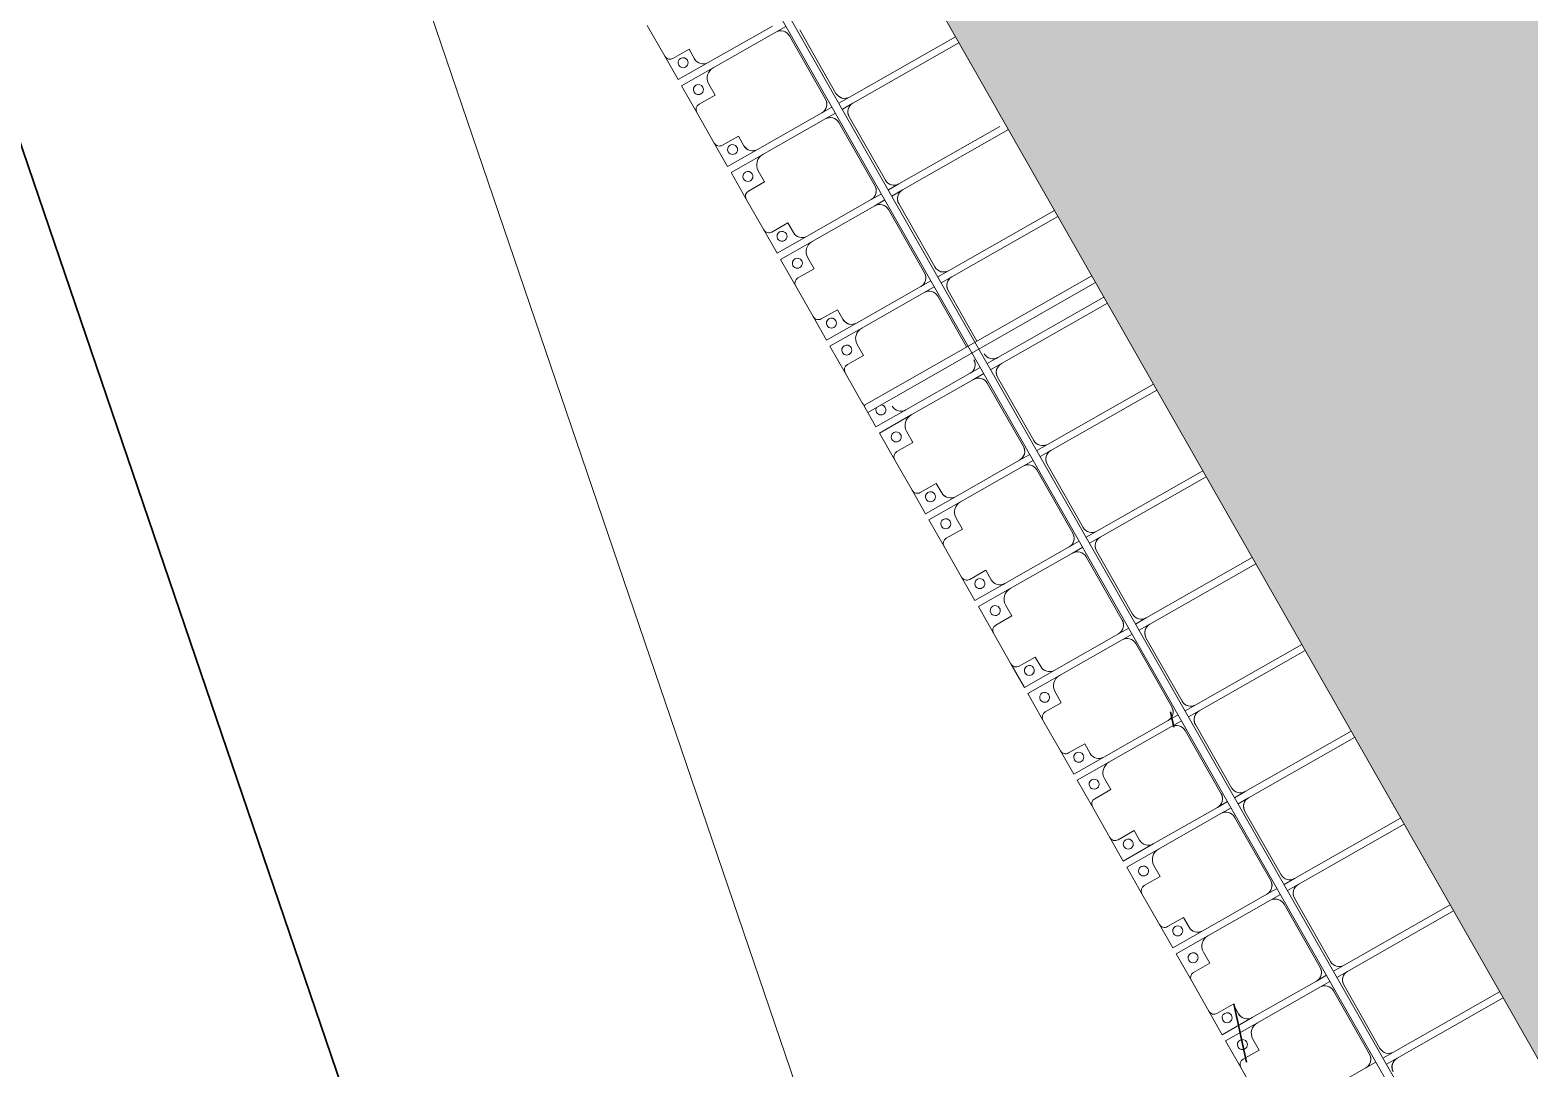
# Model space of a CAD drawing. Header units: millimetres. Extents: x -861324 to 439029, y -308065 to 694685.
# Drawn here: x -204825 to -197325, y 9579 to 14774 of the extents above; entities that cross this region are included whole.
import ezdxf

# ---------------------------------------------------------------- set-up
doc = ezdxf.new("R2010")
doc.units = ezdxf.units.MM
for name, color, linetype, lineweight in [('A-DETL-GENF', 92, 'Continuous', 9), ('A-DETL-THIN', 151, 'Continuous', 9), ('A-GENM', 13, 'Continuous', 9), ('C-TOPO-MAJR', 7, 'Continuous', 35), ('C-TOPO-MINR', 7, 'Continuous', 9), ('S-BEAM', 12, 'Continuous', 9)]:
    doc.layers.add(name, color=color, linetype=linetype, lineweight=lineweight)

# ---------------------------------------------------------------- blocks, each defined once
blk = doc.blocks.new('Dải phao đi lại kèm đỡ invester - DẢI PHAO ĐI LẠI-14853-BỐ TRÍ BÈ PIN HỒ BẢN MÒNG')
at = {"layer": 'A-GENM', "color": 7}
for p, q in [((28223.4, -610.3), (28223.4, 0)), ((28258.4, 0), (28258.4, -610.3)), ((28723.4, -610.3), (28723.4, -30)), ((28758.4, 0), (28758.4, -610.3)), ((29223.4, -610.3), (29223.4, 0)), ((29258.4, 0), (29258.4, -610.3)), ((29723.4, -610.3), (29723.4, 0)), ((29758.4, 0), (29758.4, -610.3)), ((30223.4, -610.3), (30223.4, 0)), ((30258.4, 0), (30258.4, -610.3)), ((30723.4, -610.3), (30723.4, 0)), ((30758.4, 0), (30758.4, -610.3)), ((31223.4, -610.3), (31223.4, 0)), ((31258.4, 0), (31258.4, -610.3)), ((31723.4, -610.3), (31723.4, 0)), ((31758.4, 0), (31758.4, -610.3)), ((32223.4, -610.3), (32223.4, 0)), ((32258.4, 0), (32258.4, -610.3)), ((32723.4, -610.3), (32723.4, 0)), ((32758.4, 0), (32758.4, -610.3)), ((33223.4, -610.3), (33223.4, 0)), ((33258.4, 0), (33258.4, -610.3)), ((33723.4, -610.3), (33723.4, 0)), ((33758.4, 0), (33758.4, -610.3)), ((27808.4, -660.3), (28173.4, -660.3)), ((28223.4, -610.3), (28223.4, -671.5)), ((28258.4, -671.5), (28258.4, -610.3)), ((28308.4, -660.3), (28673.4, -660.3)), ((28723.4, -610.3), (28723.4, -671.5)), ((28758.4, -671.5), (28758.4, -610.3)), ((28808.4, -660.3), (29173.4, -660.3)), ((29223.4, -610.3), (29223.4, -671.5)), ((29258.4, -671.5), (29258.4, -610.3)), ((29308.4, -660.3), (29599.8, -660.3)), ((29723.4, -610.3), (29723.4, -671.5)), ((29758.4, -671.5), (29758.4, -619.4)), ((29808.4, -660.3), (30173.4, -660.3)), ((30223.4, -610.3), (30223.4, -671.5)), ((30258.4, -671.5), (30258.4, -610.3)), ((30308.4, -660.3), (30673.4, -660.3)), ((30723.4, -610.3), (30723.4, -671.5)), ((30758.4, -671.5), (30758.4, -610.3)), ((30808.4, -660.3), (31173.4, -660.3)), ((31223.4, -610.3), (31223.4, -671.5)), ((31258.4, -671.5), (31258.4, -610.3)), ((31308.4, -660.3), (31673.4, -660.3)), ((31723.4, -610.3), (31723.4, -671.5)), ((31758.4, -671.5), (31758.4, -610.3)), ((31808.4, -660.3), (32173.4, -660.3)), ((32223.4, -610.3), (32223.4, -671.5)), ((32258.4, -671.5), (32258.4, -610.3)), ((32308.4, -660.3), (32673.4, -660.3)), ((32723.4, -610.3), (32723.4, -671.5)), ((32758.4, -671.5), (32758.4, -610.3)), ((32808.4, -660.3), (33173.4, -660.3)), ((33223.4, -610.3), (33223.4, -671.5)), ((33258.4, -671.5), (33258.4, -610.3)), ((33308.4, -660.3), (33673.4, -660.3)), ((33723.4, -610.3), (33723.4, -671.5)), ((33758.4, -671.5), (33758.4, -610.3)), ((27758.4, -769.7), (27758.4, -711.5)), ((28173.4, -719.7), (27808.4, -719.7)), ((28223.4, -711.5), (28223.4, -769.7)), ((28258.4, -769.7), (28258.4, -711.5)), ((28673.4, -719.7), (28308.4, -719.7)), ((28723.4, -711.5), (28723.4, -769.7)), ((28758.4, -769.7), (28758.4, -711.5)), ((29173.4, -719.7), (28808.4, -719.7)), ((29223.4, -711.5), (29223.4, -769.7)), ((29258.4, -769.7), (29258.4, -711.5)), ((29599.8, -719.7), (29308.4, -719.7)), ((29723.4, -711.5), (29723.4, -769.7)), ((29758.4, -769.7), (29758.4, -711.5)), ((30173.4, -719.7), (29808.4, -719.7)), ((30223.4, -711.5), (30223.4, -769.7)), ((30258.4, -769.7), (30258.4, -711.5)), ((30673.4, -719.7), (30308.4, -719.7)), ((30723.4, -711.5), (30723.4, -769.7)), ((30758.4, -769.7), (30758.4, -711.5)), ((31173.4, -719.7), (30808.4, -719.7)), ((31223.4, -711.5), (31223.4, -769.7)), ((31258.4, -769.7), (31258.4, -711.5)), ((31673.4, -719.7), (31308.4, -719.7)), ((31723.4, -711.5), (31723.4, -769.7)), ((31758.4, -769.7), (31758.4, -711.5)), ((32173.4, -719.7), (31808.4, -719.7)), ((32223.4, -711.5), (32223.4, -769.7)), ((32258.4, -769.7), (32258.4, -711.5)), ((32673.4, -719.7), (32308.4, -719.7)), ((32723.4, -711.5), (32723.4, -769.7)), ((32758.4, -769.7), (32758.4, -711.5)), ((33173.4, -719.7), (32808.4, -719.7)), ((33223.4, -711.5), (33223.4, -769.7)), ((33258.4, -769.7), (33258.4, -711.5)), ((33673.4, -719.7), (33308.4, -719.7)), ((33723.4, -711.5), (33723.4, -769.7)), ((27723.4, -1139.7), (27723.4, -769.7)), ((27758.4, -769.7), (27758.4, -1129.7)), ((28223.4, -1139.7), (28223.4, -769.7)), ((28258.4, -769.7), (28258.4, -1129.7)), ((28723.4, -1139.7), (28723.4, -769.7)), ((28758.4, -769.7), (28758.4, -1129.7)), ((29223.4, -1139.7), (29223.4, -769.7)), ((29258.4, -769.7), (29258.4, -1129.7)), ((29723.4, -1139.7), (29723.4, -769.7)), ((29758.4, -769.7), (29758.4, -1129.7)), ((30223.4, -1139.7), (30223.4, -769.7)), ((30258.4, -769.7), (30258.4, -1129.7)), ((30723.4, -1139.7), (30723.4, -769.7)), ((30758.4, -769.7), (30758.4, -1129.7)), ((31223.4, -1139.7), (31223.4, -769.7)), ((31258.4, -769.7), (31258.4, -1129.7)), ((31723.4, -1139.7), (31723.4, -769.7)), ((31758.4, -769.7), (31758.4, -1129.7)), ((32223.4, -1139.7), (32223.4, -769.7)), ((32258.4, -769.7), (32258.4, -1129.7)), ((32723.4, -1139.7), (32723.4, -769.7)), ((32758.4, -769.7), (32758.4, -1129.7)), ((33223.4, -1139.7), (33223.4, -769.7)), ((33258.4, -769.7), (33258.4, -1129.7)), ((33723.4, -1139.7), (33723.4, -769.7)), ((27618.2, -1282.2), (27618.2, -1189.7)), ((27618.2, -1189.7), (27673.4, -1189.7)), ((27818.4, -1189.7), (27881.8, -1189.7)), ((27881.8, -1189.7), (27881.8, -1282.2)), ((28118.2, -1282.2), (28118.2, -1189.7)), ((28118.2, -1189.7), (28173.4, -1189.7)), ((28318.4, -1189.7), (28381.8, -1189.7)), ((28381.8, -1189.7), (28381.8, -1282.2)), ((28618.2, -1282.2), (28618.2, -1189.7)), ((28618.2, -1189.7), (28673.4, -1189.7)), ((28818.4, -1189.7), (28881.8, -1189.7)), ((28881.8, -1189.7), (28881.8, -1282.2)), ((29118.2, -1282.2), (29118.2, -1189.7)), ((29118.2, -1189.7), (29173.4, -1189.7)), ((29318.4, -1189.7), (29381.8, -1189.7)), ((29381.8, -1189.7), (29381.8, -1282.2)), ((29818.4, -1189.7), (29881.8, -1189.7)), ((29881.8, -1189.7), (29881.8, -1282.2)), ((30118.2, -1282.2), (30118.2, -1189.7)), ((30118.2, -1189.7), (30173.4, -1189.7)), ((30318.4, -1189.7), (30381.8, -1189.7)), ((30381.8, -1189.7), (30381.8, -1282.2)), ((30618.2, -1282.2), (30618.2, -1189.7)), ((30618.2, -1189.7), (30673.4, -1189.7)), ((30818.4, -1189.7), (30881.8, -1189.7)), ((30881.8, -1189.7), (30881.8, -1282.2)), ((31118.2, -1282.2), (31118.2, -1189.7)), ((31118.2, -1189.7), (31173.4, -1189.7)), ((31318.4, -1189.7), (31381.8, -1189.7)), ((31381.8, -1189.7), (31381.8, -1282.2)), ((31618.2, -1282.2), (31618.2, -1189.7)), ((31618.2, -1189.7), (31673.4, -1189.7)), ((31818.4, -1189.7), (31881.8, -1189.7)), ((31881.8, -1189.7), (31881.8, -1282.2)), ((32118.2, -1282.2), (32118.2, -1189.7)), ((32118.2, -1189.7), (32173.4, -1189.7)), ((32318.4, -1189.7), (32381.8, -1189.7)), ((32381.8, -1189.7), (32381.8, -1282.2)), ((32618.2, -1282.2), (32618.2, -1189.7)), ((32618.2, -1189.7), (32673.4, -1189.7)), ((32818.4, -1189.7), (32881.8, -1189.7)), ((32881.8, -1189.7), (32881.8, -1282.2)), ((33118.2, -1282.2), (33118.2, -1189.7)), ((33118.2, -1189.7), (33173.4, -1189.7)), ((33318.4, -1189.7), (33381.8, -1189.7)), ((33381.8, -1189.7), (33381.8, -1282.2)), ((27411.8, -1312.2), (27588.2, -1312.2)), ((27911.8, -1312.2), (28088.2, -1312.2)), ((28411.8, -1312.2), (28588.2, -1312.2)), ((28911.8, -1312.2), (29088.2, -1312.2)), ((29411.8, -1312.2), (29588.2, -1312.2)), ((29911.8, -1312.2), (30088.2, -1312.2)), ((30411.8, -1312.2), (30588.2, -1312.2)), ((30911.8, -1312.2), (31088.2, -1312.2)), ((31411.8, -1312.2), (31588.2, -1312.2)), ((31911.8, -1312.2), (32088.2, -1312.2)), ((32411.8, -1312.2), (32588.2, -1312.2)), ((32911.8, -1312.2), (33088.2, -1312.2)), ((33411.8, -1312.2), (33588.2, -1312.2))]:
    blk.add_line(p, q, dxfattribs=at)
at = {"layer": 'A-GENM', "color": 9}
for p, q in [((28223.4, -610.3), (28223.4, -671.5)), ((28258.4, -671.5), (28258.4, -610.3)), ((28723.4, -610.3), (28723.4, -671.5)), ((28758.4, -671.5), (28758.4, -610.3)), ((29223.4, -610.3), (29223.4, -671.5)), ((29258.4, -671.5), (29258.4, -610.3)), ((29723.4, -610.3), (29723.4, -671.5)), ((29758.4, -671.5), (29758.4, -619.4)), ((30223.4, -610.3), (30223.4, -671.5)), ((30258.4, -671.5), (30258.4, -610.3)), ((30723.4, -610.3), (30723.4, -671.5)), ((30758.4, -671.5), (30758.4, -610.3)), ((31223.4, -610.3), (31223.4, -671.5)), ((31258.4, -671.5), (31258.4, -610.3)), ((31723.4, -610.3), (31723.4, -671.5)), ((31758.4, -671.5), (31758.4, -610.3)), ((32223.4, -610.3), (32223.4, -671.5)), ((32258.4, -671.5), (32258.4, -610.3)), ((32723.4, -610.3), (32723.4, -671.5)), ((32758.4, -671.5), (32758.4, -610.3)), ((33223.4, -610.3), (33223.4, -671.5)), ((33258.4, -671.5), (33258.4, -610.3)), ((33723.4, -610.3), (33723.4, -671.5)), ((33758.4, -671.5), (33758.4, -610.3)), ((27758.4, -769.7), (27758.4, -711.5)), ((28223.4, -711.5), (28223.4, -769.7)), ((28258.4, -769.7), (28258.4, -711.5)), ((28723.4, -711.5), (28723.4, -769.7)), ((28758.4, -769.7), (28758.4, -711.5)), ((29223.4, -711.5), (29223.4, -769.7)), ((29258.4, -769.7), (29258.4, -711.5)), ((29723.4, -711.5), (29723.4, -769.7)), ((29758.4, -769.7), (29758.4, -711.5)), ((30223.4, -711.5), (30223.4, -769.7)), ((30258.4, -769.7), (30258.4, -711.5)), ((30723.4, -711.5), (30723.4, -769.7)), ((30758.4, -769.7), (30758.4, -711.5)), ((31223.4, -711.5), (31223.4, -769.7)), ((31258.4, -769.7), (31258.4, -711.5)), ((31723.4, -711.5), (31723.4, -769.7)), ((31758.4, -769.7), (31758.4, -711.5)), ((32223.4, -711.5), (32223.4, -769.7)), ((32258.4, -769.7), (32258.4, -711.5)), ((32723.4, -711.5), (32723.4, -769.7)), ((32758.4, -769.7), (32758.4, -711.5)), ((33223.4, -711.5), (33223.4, -769.7)), ((33258.4, -769.7), (33258.4, -711.5)), ((33723.4, -711.5), (33723.4, -769.7)), ((27673.4, -1189.7), (27618.2, -1189.7)), ((27618.2, -1189.7), (27618.2, -1282.2)), ((27673.4, -1189.7), (27618.2, -1189.7)), ((27618.2, -1189.7), (27673.4, -1189.7)), ((27618.2, -1189.7), (27618.2, -1282.2)), ((27618.2, -1282.2), (27618.2, -1189.7)), ((27723.4, -1139.7), (27723.4, -1312.2)), ((27723.4, -1312.2), (27723.4, -1139.7)), ((27758.4, -1312.2), (27758.4, -1129.7)), ((27758.4, -1129.7), (27758.4, -1312.2)), ((27881.8, -1189.7), (27818.4, -1189.7)), ((27881.8, -1189.7), (27818.4, -1189.7)), ((27818.4, -1189.7), (27881.8, -1189.7)), ((27881.8, -1282.2), (27881.8, -1189.7)), ((27881.8, -1282.2), (27881.8, -1189.7)), ((27881.8, -1189.7), (27881.8, -1282.2)), ((28173.4, -1189.7), (28118.2, -1189.7)), ((28118.2, -1189.7), (28118.2, -1282.2)), ((28173.4, -1189.7), (28118.2, -1189.7)), ((28118.2, -1189.7), (28173.4, -1189.7)), ((28118.2, -1189.7), (28118.2, -1282.2)), ((28118.2, -1282.2), (28118.2, -1189.7)), ((28223.4, -1139.7), (28223.4, -1312.2)), ((28223.4, -1312.2), (28223.4, -1139.7)), ((28258.4, -1312.2), (28258.4, -1129.7)), ((28258.4, -1129.7), (28258.4, -1312.2)), ((28381.8, -1189.7), (28318.4, -1189.7)), ((28381.8, -1189.7), (28318.4, -1189.7)), ((28318.4, -1189.7), (28381.8, -1189.7)), ((28381.8, -1282.2), (28381.8, -1189.7)), ((28381.8, -1282.2), (28381.8, -1189.7)), ((28381.8, -1189.7), (28381.8, -1282.2)), ((28673.4, -1189.7), (28618.2, -1189.7)), ((28618.2, -1189.7), (28618.2, -1282.2)), ((28673.4, -1189.7), (28618.2, -1189.7)), ((28618.2, -1189.7), (28673.4, -1189.7)), ((28618.2, -1189.7), (28618.2, -1282.2)), ((28618.2, -1282.2), (28618.2, -1189.7)), ((28723.4, -1139.7), (28723.4, -1312.2)), ((28723.4, -1312.2), (28723.4, -1139.7)), ((28758.4, -1312.2), (28758.4, -1129.7)), ((28758.4, -1129.7), (28758.4, -1312.2)), ((28881.8, -1189.7), (28818.4, -1189.7)), ((28881.8, -1189.7), (28818.4, -1189.7)), ((28818.4, -1189.7), (28881.8, -1189.7)), ((28881.8, -1282.2), (28881.8, -1189.7)), ((28881.8, -1282.2), (28881.8, -1189.7)), ((28881.8, -1189.7), (28881.8, -1282.2)), ((29173.4, -1189.7), (29118.2, -1189.7)), ((29118.2, -1189.7), (29118.2, -1282.2)), ((29173.4, -1189.7), (29118.2, -1189.7)), ((29118.2, -1189.7), (29173.4, -1189.7)), ((29118.2, -1189.7), (29118.2, -1282.2)), ((29118.2, -1282.2), (29118.2, -1189.7)), ((29223.4, -1139.7), (29223.4, -1312.2)), ((29223.4, -1312.2), (29223.4, -1139.7)), ((29258.4, -1312.2), (29258.4, -1129.7)), ((29258.4, -1129.7), (29258.4, -1312.2)), ((29381.8, -1189.7), (29318.4, -1189.7)), ((29381.8, -1189.7), (29318.4, -1189.7)), ((29318.4, -1189.7), (29381.8, -1189.7)), ((29381.8, -1282.2), (29381.8, -1189.7)), ((29381.8, -1282.2), (29381.8, -1189.7)), ((29381.8, -1189.7), (29381.8, -1282.2)), ((29723.4, -1139.7), (29723.4, -1312.2)), ((29723.4, -1312.2), (29723.4, -1139.7)), ((29758.4, -1312.2), (29758.4, -1129.7)), ((29758.4, -1129.7), (29758.4, -1312.2)), ((29881.8, -1189.7), (29818.4, -1189.7)), ((29881.8, -1189.7), (29818.4, -1189.7)), ((29818.4, -1189.7), (29881.8, -1189.7)), ((29881.8, -1282.2), (29881.8, -1189.7)), ((29881.8, -1282.2), (29881.8, -1189.7)), ((29881.8, -1189.7), (29881.8, -1282.2)), ((30173.4, -1189.7), (30118.2, -1189.7)), ((30118.2, -1189.7), (30118.2, -1282.2)), ((30173.4, -1189.7), (30118.2, -1189.7)), ((30118.2, -1189.7), (30173.4, -1189.7)), ((30118.2, -1189.7), (30118.2, -1282.2)), ((30118.2, -1282.2), (30118.2, -1189.7)), ((30223.4, -1139.7), (30223.4, -1312.2)), ((30223.4, -1312.2), (30223.4, -1139.7)), ((30258.4, -1312.2), (30258.4, -1129.7)), ((30258.4, -1129.7), (30258.4, -1312.2)), ((30381.8, -1189.7), (30318.4, -1189.7)), ((30381.8, -1189.7), (30318.4, -1189.7)), ((30318.4, -1189.7), (30381.8, -1189.7)), ((30381.8, -1282.2), (30381.8, -1189.7)), ((30381.8, -1282.2), (30381.8, -1189.7)), ((30381.8, -1189.7), (30381.8, -1282.2)), ((30673.4, -1189.7), (30618.2, -1189.7)), ((30618.2, -1189.7), (30618.2, -1282.2)), ((30673.4, -1189.7), (30618.2, -1189.7)), ((30618.2, -1189.7), (30673.4, -1189.7)), ((30618.2, -1189.7), (30618.2, -1282.2)), ((30618.2, -1282.2), (30618.2, -1189.7)), ((30723.4, -1139.7), (30723.4, -1312.2)), ((30723.4, -1312.2), (30723.4, -1139.7)), ((30758.4, -1312.2), (30758.4, -1129.7)), ((30758.4, -1129.7), (30758.4, -1312.2)), ((30881.8, -1189.7), (30818.4, -1189.7)), ((30881.8, -1189.7), (30818.4, -1189.7)), ((30818.4, -1189.7), (30881.8, -1189.7)), ((30881.8, -1282.2), (30881.8, -1189.7)), ((30881.8, -1282.2), (30881.8, -1189.7)), ((30881.8, -1189.7), (30881.8, -1282.2)), ((31173.4, -1189.7), (31118.2, -1189.7)), ((31118.2, -1189.7), (31118.2, -1282.2)), ((31173.4, -1189.7), (31118.2, -1189.7)), ((31118.2, -1189.7), (31173.4, -1189.7)), ((31118.2, -1189.7), (31118.2, -1282.2)), ((31118.2, -1282.2), (31118.2, -1189.7)), ((31223.4, -1139.7), (31223.4, -1312.2)), ((31223.4, -1312.2), (31223.4, -1139.7)), ((31258.4, -1312.2), (31258.4, -1129.7)), ((31258.4, -1129.7), (31258.4, -1312.2)), ((31381.8, -1189.7), (31318.4, -1189.7)), ((31381.8, -1189.7), (31318.4, -1189.7)), ((31318.4, -1189.7), (31381.8, -1189.7)), ((31381.8, -1282.2), (31381.8, -1189.7)), ((31381.8, -1282.2), (31381.8, -1189.7)), ((31381.8, -1189.7), (31381.8, -1282.2)), ((31673.4, -1189.7), (31618.2, -1189.7)), ((31618.2, -1189.7), (31618.2, -1282.2)), ((31673.4, -1189.7), (31618.2, -1189.7)), ((31618.2, -1189.7), (31673.4, -1189.7)), ((31618.2, -1189.7), (31618.2, -1282.2)), ((31618.2, -1282.2), (31618.2, -1189.7)), ((31723.4, -1139.7), (31723.4, -1312.2)), ((31723.4, -1312.2), (31723.4, -1139.7)), ((31758.4, -1312.2), (31758.4, -1129.7)), ((31758.4, -1129.7), (31758.4, -1312.2)), ((31881.8, -1189.7), (31818.4, -1189.7)), ((31881.8, -1189.7), (31818.4, -1189.7)), ((31818.4, -1189.7), (31881.8, -1189.7)), ((31881.8, -1282.2), (31881.8, -1189.7)), ((31881.8, -1282.2), (31881.8, -1189.7)), ((31881.8, -1189.7), (31881.8, -1282.2)), ((32173.4, -1189.7), (32118.2, -1189.7)), ((32118.2, -1189.7), (32118.2, -1282.2)), ((32173.4, -1189.7), (32118.2, -1189.7)), ((32118.2, -1189.7), (32173.4, -1189.7)), ((32118.2, -1189.7), (32118.2, -1282.2)), ((32118.2, -1282.2), (32118.2, -1189.7)), ((32223.4, -1139.7), (32223.4, -1312.2)), ((32223.4, -1312.2), (32223.4, -1139.7)), ((32258.4, -1312.2), (32258.4, -1129.7)), ((32258.4, -1129.7), (32258.4, -1312.2)), ((32381.8, -1189.7), (32318.4, -1189.7)), ((32381.8, -1189.7), (32318.4, -1189.7)), ((32318.4, -1189.7), (32381.8, -1189.7)), ((32381.8, -1282.2), (32381.8, -1189.7)), ((32381.8, -1282.2), (32381.8, -1189.7)), ((32381.8, -1189.7), (32381.8, -1282.2)), ((32673.4, -1189.7), (32618.2, -1189.7)), ((32618.2, -1189.7), (32618.2, -1282.2)), ((32673.4, -1189.7), (32618.2, -1189.7)), ((32618.2, -1189.7), (32673.4, -1189.7)), ((32618.2, -1189.7), (32618.2, -1282.2)), ((32618.2, -1282.2), (32618.2, -1189.7)), ((32723.4, -1139.7), (32723.4, -1312.2)), ((32723.4, -1312.2), (32723.4, -1139.7)), ((32758.4, -1312.2), (32758.4, -1129.7)), ((32758.4, -1129.7), (32758.4, -1312.2)), ((32881.8, -1189.7), (32818.4, -1189.7)), ((32881.8, -1189.7), (32818.4, -1189.7)), ((32818.4, -1189.7), (32881.8, -1189.7)), ((32881.8, -1282.2), (32881.8, -1189.7)), ((32881.8, -1282.2), (32881.8, -1189.7)), ((32881.8, -1189.7), (32881.8, -1282.2)), ((33173.4, -1189.7), (33118.2, -1189.7)), ((33118.2, -1189.7), (33118.2, -1282.2)), ((33173.4, -1189.7), (33118.2, -1189.7)), ((33118.2, -1189.7), (33173.4, -1189.7)), ((33118.2, -1189.7), (33118.2, -1282.2)), ((33118.2, -1282.2), (33118.2, -1189.7)), ((33223.4, -1139.7), (33223.4, -1312.2)), ((33223.4, -1312.2), (33223.4, -1139.7)), ((33258.4, -1312.2), (33258.4, -1129.7)), ((33258.4, -1129.7), (33258.4, -1312.2)), ((33381.8, -1189.7), (33318.4, -1189.7)), ((33381.8, -1189.7), (33318.4, -1189.7)), ((33318.4, -1189.7), (33381.8, -1189.7)), ((33381.8, -1282.2), (33381.8, -1189.7)), ((33381.8, -1282.2), (33381.8, -1189.7)), ((33381.8, -1189.7), (33381.8, -1282.2)), ((27723.4, -1312.2), (27588.2, -1312.2)), ((27588.2, -1312.2), (27723.4, -1312.2)), ((27911.8, -1312.2), (27758.4, -1312.2)), ((27758.4, -1312.2), (27911.8, -1312.2)), ((28223.4, -1312.2), (28088.2, -1312.2)), ((28088.2, -1312.2), (28223.4, -1312.2)), ((28411.8, -1312.2), (28258.4, -1312.2)), ((28258.4, -1312.2), (28411.8, -1312.2)), ((28723.4, -1312.2), (28588.2, -1312.2)), ((28588.2, -1312.2), (28723.4, -1312.2)), ((28911.8, -1312.2), (28758.4, -1312.2)), ((28758.4, -1312.2), (28911.8, -1312.2)), ((29223.4, -1312.2), (29088.2, -1312.2)), ((29088.2, -1312.2), (29223.4, -1312.2)), ((29411.8, -1312.2), (29258.4, -1312.2)), ((29258.4, -1312.2), (29411.8, -1312.2)), ((29723.4, -1312.2), (29639.8, -1312.2)), ((29639.8, -1312.2), (29723.4, -1312.2)), ((29911.8, -1312.2), (29758.4, -1312.2)), ((29758.4, -1312.2), (29911.8, -1312.2)), ((30223.4, -1312.2), (30088.2, -1312.2)), ((30088.2, -1312.2), (30223.4, -1312.2)), ((30411.8, -1312.2), (30258.4, -1312.2)), ((30258.4, -1312.2), (30411.8, -1312.2)), ((30723.4, -1312.2), (30588.2, -1312.2)), ((30588.2, -1312.2), (30723.4, -1312.2)), ((30911.8, -1312.2), (30758.4, -1312.2)), ((30758.4, -1312.2), (30911.8, -1312.2)), ((31223.4, -1312.2), (31088.2, -1312.2)), ((31088.2, -1312.2), (31223.4, -1312.2)), ((31411.8, -1312.2), (31258.4, -1312.2)), ((31258.4, -1312.2), (31411.8, -1312.2)), ((31723.4, -1312.2), (31588.2, -1312.2)), ((31588.2, -1312.2), (31723.4, -1312.2)), ((31911.8, -1312.2), (31758.4, -1312.2)), ((31758.4, -1312.2), (31911.8, -1312.2)), ((32223.4, -1312.2), (32088.2, -1312.2)), ((32088.2, -1312.2), (32223.4, -1312.2)), ((32411.8, -1312.2), (32258.4, -1312.2)), ((32258.4, -1312.2), (32411.8, -1312.2)), ((32723.4, -1312.2), (32588.2, -1312.2)), ((32588.2, -1312.2), (32723.4, -1312.2)), ((32911.8, -1312.2), (32758.4, -1312.2)), ((32758.4, -1312.2), (32911.8, -1312.2)), ((33223.4, -1312.2), (33088.2, -1312.2)), ((33088.2, -1312.2), (33223.4, -1312.2)), ((33411.8, -1312.2), (33258.4, -1312.2)), ((33258.4, -1312.2), (33411.8, -1312.2))]:
    blk.add_line(p, q, dxfattribs=at)
at = {"layer": 'A-GENM', "color": 7}
for centre, radius, start, end in [((28173.4, -610.3), 50, 270, 0), ((28173.4, -610.3), 50, 300, 0), ((28308.4, -610.3), 50, 180, 270), ((28308.4, -610.3), 50, 210, 270), ((28673.4, -610.3), 50, 270, 0), ((28673.4, -610.3), 50, 300, 0), ((28808.4, -610.3), 50, 180, 270), ((28808.4, -610.3), 50, 210, 270), ((29173.4, -610.3), 50, 270, 0), ((29173.4, -610.3), 50, 300, 0), ((29308.4, -610.3), 50, 180, 270), ((29308.4, -610.3), 50, 210, 270), ((29673.4, -610.3), 50, 270, 0), ((29673.4, -610.3), 50, 300, 0), ((29808.4, -610.3), 50, 180, 270), ((29808.4, -610.3), 50, 210, 270), ((30173.4, -610.3), 50, 270, 0), ((30173.4, -610.3), 50, 300, 0), ((30308.4, -610.3), 50, 180, 270), ((30308.4, -610.3), 50, 210, 270), ((30673.4, -610.3), 50, 270, 0), ((30673.4, -610.3), 50, 300, 0), ((30808.4, -610.3), 50, 180, 270), ((30808.4, -610.3), 50, 210, 270), ((31173.4, -610.3), 50, 270, 0), ((31173.4, -610.3), 50, 300, 0), ((31308.4, -610.3), 50, 180, 270), ((31308.4, -610.3), 50, 210, 270), ((31673.4, -610.3), 50, 270, 0), ((31673.4, -610.3), 50, 300, 0), ((31808.4, -610.3), 50, 180, 270), ((31808.4, -610.3), 50, 210, 270), ((32173.4, -610.3), 50, 270, 0), ((32173.4, -610.3), 50, 300, 0), ((32308.4, -610.3), 50, 180, 270), ((32308.4, -610.3), 50, 210, 270), ((32673.4, -610.3), 50, 270, 0), ((32673.4, -610.3), 50, 300, 0), ((32808.4, -610.3), 50, 180, 270), ((32808.4, -610.3), 50, 210, 270), ((33173.4, -610.3), 50, 270, 0), ((33173.4, -610.3), 50, 300, 0), ((33308.4, -610.3), 50, 180, 270), ((33308.4, -610.3), 50, 210, 270), ((33673.4, -610.3), 50, 270, 0), ((33673.4, -610.3), 50, 300, 0), ((33808.4, -610.3), 50, 180, 270), ((33808.4, -610.3), 50, 210, 270), ((27808.4, -769.7), 50, 90, 180), ((27808.4, -769.7), 50, 120, 180), ((28173.4, -769.7), 50, 360, 90), ((28173.4, -769.7), 50, 30, 90), ((28308.4, -769.7), 50, 90, 180), ((28308.4, -769.7), 50, 120, 180), ((28673.4, -769.7), 50, 360, 90), ((28673.4, -769.7), 50, 30, 90), ((28808.4, -769.7), 50, 90, 180), ((28808.4, -769.7), 50, 120, 180), ((29173.4, -769.7), 50, 360, 90), ((29173.4, -769.7), 50, 30, 90), ((29308.4, -769.7), 50, 90, 180), ((29308.4, -769.7), 50, 120, 180), ((29673.4, -769.7), 50, 360, 90), ((29673.4, -769.7), 50, 30, 90), ((29808.4, -769.7), 50, 90, 180), ((29808.4, -769.7), 50, 120, 180), ((30173.4, -769.7), 50, 360, 90), ((30173.4, -769.7), 50, 30, 90), ((30308.4, -769.7), 50, 90, 180), ((30308.4, -769.7), 50, 120, 180), ((30673.4, -769.7), 50, 360, 90), ((30673.4, -769.7), 50, 30, 90), ((30808.4, -769.7), 50, 90, 180), ((30808.4, -769.7), 50, 120, 180), ((31173.4, -769.7), 50, 360, 90), ((31173.4, -769.7), 50, 30, 90), ((31308.4, -769.7), 50, 90, 180), ((31308.4, -769.7), 50, 120, 180), ((31673.4, -769.7), 50, 360, 90), ((31673.4, -769.7), 50, 30, 90), ((31808.4, -769.7), 50, 90, 180), ((31808.4, -769.7), 50, 120, 180), ((32173.4, -769.7), 50, 360, 90), ((32173.4, -769.7), 50, 30, 90), ((32308.4, -769.7), 50, 90, 180), ((32308.4, -769.7), 50, 120, 180), ((32673.4, -769.7), 50, 360, 90), ((32673.4, -769.7), 50, 30, 90), ((32808.4, -769.7), 50, 90, 180), ((32808.4, -769.7), 50, 120, 180), ((33173.4, -769.7), 50, 360, 90), ((33173.4, -769.7), 50, 30, 90), ((33308.4, -769.7), 50, 90, 180), ((33308.4, -769.7), 50, 120, 180), ((33673.4, -769.7), 50, 360, 90), ((33673.4, -769.7), 50, 30, 90), ((27673.4, -1139.7), 50, 270, 360), ((27818.4, -1129.7), 60, 180, 270), ((28173.4, -1139.7), 50, 270, 360), ((28318.4, -1129.7), 60, 180, 270), ((28673.4, -1139.7), 50, 270, 360), ((28818.4, -1129.7), 60, 180, 270), ((29173.4, -1139.7), 50, 270, 360), ((29318.4, -1129.7), 60, 180, 270), ((29673.4, -1139.7), 50, 270, 360), ((29818.4, -1129.7), 60, 180, 270), ((30173.4, -1139.7), 50, 270, 360), ((30318.4, -1129.7), 60, 180, 270), ((30673.4, -1139.7), 50, 270, 360), ((30818.4, -1129.7), 60, 180, 270), ((31173.4, -1139.7), 50, 270, 360), ((31318.4, -1129.7), 60, 180, 270), ((31673.4, -1139.7), 50, 270, 360), ((31818.4, -1129.7), 60, 180, 270), ((32173.4, -1139.7), 50, 270, 360), ((32318.4, -1129.7), 60, 180, 270), ((32673.4, -1139.7), 50, 270, 360), ((32818.4, -1129.7), 60, 180, 270), ((33173.4, -1139.7), 50, 270, 360), ((33318.4, -1129.7), 60, 180, 270), ((27588.2, -1282.2), 30, 270, 0), ((27911.8, -1282.2), 30, 180, 270), ((28088.2, -1282.2), 30, 270, 0), ((28411.8, -1282.2), 30, 180, 270), ((28588.2, -1282.2), 30, 270, 0), ((28911.8, -1282.2), 30, 180, 270), ((29088.2, -1282.2), 30, 270, 0), ((29411.8, -1282.2), 30, 180, 270), ((29588.2, -1282.2), 30, 270, 300), ((29911.8, -1282.2), 30, 180, 270), ((30088.2, -1282.2), 30, 270, 0), ((30411.8, -1282.2), 30, 180, 270), ((30588.2, -1282.2), 30, 270, 0), ((30911.8, -1282.2), 30, 180, 270), ((31088.2, -1282.2), 30, 270, 0), ((31411.8, -1282.2), 30, 180, 270), ((31588.2, -1282.2), 30, 270, 0), ((31911.8, -1282.2), 30, 180, 270), ((32088.2, -1282.2), 30, 270, 0), ((32411.8, -1282.2), 30, 180, 270), ((32588.2, -1282.2), 30, 270, 0), ((32911.8, -1282.2), 30, 180, 270), ((33088.2, -1282.2), 30, 270, 0), ((33411.8, -1282.2), 30, 180, 270)]:
    blk.add_arc(centre, radius, start, end, dxfattribs=at)
at = {"layer": 'A-GENM', "color": 9}
for centre, radius, start, end in [((27673.4, -1139.7), 50, 270, 0), ((27673.4, -1139.7), 50, 270, 0), ((27673.4, -1139.7), 50, 270, 360), ((27818.4, -1129.7), 60, 180, 270), ((27818.4, -1129.7), 60, 180, 270), ((27818.4, -1129.7), 60, 180, 270), ((28173.4, -1139.7), 50, 270, 0), ((28173.4, -1139.7), 50, 270, 0), ((28173.4, -1139.7), 50, 270, 360), ((28318.4, -1129.7), 60, 180, 270), ((28318.4, -1129.7), 60, 180, 270), ((28318.4, -1129.7), 60, 180, 270), ((28673.4, -1139.7), 50, 270, 0), ((28673.4, -1139.7), 50, 270, 0), ((28673.4, -1139.7), 50, 270, 360), ((28818.4, -1129.7), 60, 180, 270), ((28818.4, -1129.7), 60, 180, 270), ((28818.4, -1129.7), 60, 180, 270), ((29173.4, -1139.7), 50, 270, 0), ((29173.4, -1139.7), 50, 270, 0), ((29173.4, -1139.7), 50, 270, 360), ((29318.4, -1129.7), 60, 180, 270), ((29318.4, -1129.7), 60, 180, 270), ((29318.4, -1129.7), 60, 180, 270), ((29673.4, -1139.7), 50, 270, 0), ((29673.4, -1139.7), 50, 270, 0), ((29673.4, -1139.7), 50, 270, 360), ((29818.4, -1129.7), 60, 180, 270), ((29818.4, -1129.7), 60, 180, 270), ((29818.4, -1129.7), 60, 180, 270), ((30173.4, -1139.7), 50, 270, 0), ((30173.4, -1139.7), 50, 270, 0), ((30173.4, -1139.7), 50, 270, 360), ((30318.4, -1129.7), 60, 180, 270), ((30318.4, -1129.7), 60, 180, 270), ((30318.4, -1129.7), 60, 180, 270), ((30673.4, -1139.7), 50, 270, 0), ((30673.4, -1139.7), 50, 270, 0), ((30673.4, -1139.7), 50, 270, 360), ((30818.4, -1129.7), 60, 180, 270), ((30818.4, -1129.7), 60, 180, 270), ((30818.4, -1129.7), 60, 180, 270), ((31173.4, -1139.7), 50, 270, 0), ((31173.4, -1139.7), 50, 270, 0), ((31173.4, -1139.7), 50, 270, 360), ((31318.4, -1129.7), 60, 180, 270), ((31318.4, -1129.7), 60, 180, 270), ((31318.4, -1129.7), 60, 180, 270), ((31673.4, -1139.7), 50, 270, 0), ((31673.4, -1139.7), 50, 270, 0), ((31673.4, -1139.7), 50, 270, 360), ((31818.4, -1129.7), 60, 180, 270), ((31818.4, -1129.7), 60, 180, 270), ((31818.4, -1129.7), 60, 180, 270), ((32173.4, -1139.7), 50, 270, 0), ((32173.4, -1139.7), 50, 270, 0), ((32173.4, -1139.7), 50, 270, 360), ((32318.4, -1129.7), 60, 180, 270), ((32318.4, -1129.7), 60, 180, 270), ((32318.4, -1129.7), 60, 180, 270), ((32673.4, -1139.7), 50, 270, 0), ((32673.4, -1139.7), 50, 270, 0), ((32673.4, -1139.7), 50, 270, 360), ((32818.4, -1129.7), 60, 180, 270), ((32818.4, -1129.7), 60, 180, 270), ((32818.4, -1129.7), 60, 180, 270), ((33173.4, -1139.7), 50, 270, 0), ((33173.4, -1139.7), 50, 270, 0), ((33173.4, -1139.7), 50, 270, 360), ((33318.4, -1129.7), 60, 180, 270), ((33318.4, -1129.7), 60, 180, 270), ((33318.4, -1129.7), 60, 180, 270), ((27661.8, -1248.6), 25, 90, 270), ((27661.8, -1248.6), 25, 90, 270), ((27661.8, -1248.6), 25, 270, 90), ((27661.8, -1248.6), 25, 270, 90), ((27816.8, -1248.6), 25, 90, 270), ((27816.8, -1248.6), 25, 90, 270), ((27816.8, -1248.6), 25, 270, 90), ((27816.8, -1248.6), 25, 270, 90), ((28161.8, -1248.6), 25, 90, 270), ((28161.8, -1248.6), 25, 90, 270), ((28161.8, -1248.6), 25, 270, 90), ((28161.8, -1248.6), 25, 270, 90), ((28316.8, -1248.6), 25, 90, 270), ((28316.8, -1248.6), 25, 90, 270), ((28316.8, -1248.6), 25, 270, 90), ((28316.8, -1248.6), 25, 270, 90), ((28661.8, -1248.6), 25, 90, 270), ((28661.8, -1248.6), 25, 90, 270), ((28661.8, -1248.6), 25, 270, 90), ((28661.8, -1248.6), 25, 270, 90), ((28816.8, -1248.6), 25, 90, 270), ((28816.8, -1248.6), 25, 90, 270), ((28816.8, -1248.6), 25, 270, 90), ((28816.8, -1248.6), 25, 270, 90), ((29161.8, -1248.6), 25, 90, 270), ((29161.8, -1248.6), 25, 90, 270), ((29161.8, -1248.6), 25, 270, 90), ((29161.8, -1248.6), 25, 270, 90), ((29316.8, -1248.6), 25, 90, 270), ((29316.8, -1248.6), 25, 90, 270), ((29316.8, -1248.6), 25, 270, 90), ((29316.8, -1248.6), 25, 270, 90), ((29661.8, -1248.6), 25, 90, 150), ((29661.8, -1248.6), 25, 90, 150), ((29661.8, -1248.6), 25, 210, 270), ((29661.8, -1248.6), 25, 210, 270), ((29661.8, -1248.6), 25, 270, 90), ((29661.8, -1248.6), 25, 270, 90), ((29816.8, -1248.6), 25, 90, 270), ((29816.8, -1248.6), 25, 90, 270), ((29816.8, -1248.6), 25, 270, 90), ((29816.8, -1248.6), 25, 270, 90), ((30161.8, -1248.6), 25, 90, 270), ((30161.8, -1248.6), 25, 90, 270), ((30161.8, -1248.6), 25, 270, 90), ((30161.8, -1248.6), 25, 270, 90), ((30316.8, -1248.6), 25, 90, 270), ((30316.8, -1248.6), 25, 90, 270), ((30316.8, -1248.6), 25, 270, 90), ((30316.8, -1248.6), 25, 270, 90), ((30661.8, -1248.6), 25, 90, 270), ((30661.8, -1248.6), 25, 90, 270), ((30661.8, -1248.6), 25, 270, 90), ((30661.8, -1248.6), 25, 270, 90), ((30816.8, -1248.6), 25, 90, 270), ((30816.8, -1248.6), 25, 90, 270), ((30816.8, -1248.6), 25, 270, 90), ((30816.8, -1248.6), 25, 270, 90), ((31161.8, -1248.6), 25, 90, 270), ((31161.8, -1248.6), 25, 90, 270), ((31161.8, -1248.6), 25, 270, 90), ((31161.8, -1248.6), 25, 270, 90), ((31316.8, -1248.6), 25, 90, 270), ((31316.8, -1248.6), 25, 90, 270), ((31316.8, -1248.6), 25, 270, 90), ((31316.8, -1248.6), 25, 270, 90), ((31661.8, -1248.6), 25, 90, 270), ((31661.8, -1248.6), 25, 90, 270), ((31661.8, -1248.6), 25, 270, 90), ((31661.8, -1248.6), 25, 270, 90), ((31816.8, -1248.6), 25, 90, 270), ((31816.8, -1248.6), 25, 90, 270), ((31816.8, -1248.6), 25, 270, 90), ((31816.8, -1248.6), 25, 270, 90), ((32161.8, -1248.6), 25, 90, 270), ((32161.8, -1248.6), 25, 90, 270), ((32161.8, -1248.6), 25, 270, 90), ((32161.8, -1248.6), 25, 270, 90), ((32316.8, -1248.6), 25, 90, 270), ((32316.8, -1248.6), 25, 90, 270), ((32316.8, -1248.6), 25, 270, 90), ((32316.8, -1248.6), 25, 270, 90), ((32661.8, -1248.6), 25, 90, 270), ((32661.8, -1248.6), 25, 90, 270), ((32661.8, -1248.6), 25, 270, 90), ((32661.8, -1248.6), 25, 270, 90), ((32816.8, -1248.6), 25, 90, 270), ((32816.8, -1248.6), 25, 90, 270), ((32816.8, -1248.6), 25, 270, 90), ((32816.8, -1248.6), 25, 270, 90), ((33161.8, -1248.6), 25, 90, 270), ((33161.8, -1248.6), 25, 90, 270), ((33161.8, -1248.6), 25, 270, 90), ((33161.8, -1248.6), 25, 270, 90), ((33316.8, -1248.6), 25, 90, 270), ((33316.8, -1248.6), 25, 90, 270), ((33316.8, -1248.6), 25, 270, 90), ((33316.8, -1248.6), 25, 270, 90), ((27588.2, -1282.2), 30, 270, 0), ((27588.2, -1282.2), 30, 270, 0), ((27588.2, -1282.2), 30, 270, 0), ((27911.8, -1282.2), 30, 180, 270), ((27911.8, -1282.2), 30, 180, 270), ((27911.8, -1282.2), 30, 180, 270), ((28088.2, -1282.2), 30, 270, 0), ((28088.2, -1282.2), 30, 270, 0), ((28088.2, -1282.2), 30, 270, 0), ((28411.8, -1282.2), 30, 180, 270), ((28411.8, -1282.2), 30, 180, 270), ((28411.8, -1282.2), 30, 180, 270), ((28588.2, -1282.2), 30, 270, 0), ((28588.2, -1282.2), 30, 270, 0), ((28588.2, -1282.2), 30, 270, 0), ((28911.8, -1282.2), 30, 180, 270), ((28911.8, -1282.2), 30, 180, 270), ((28911.8, -1282.2), 30, 180, 270), ((29088.2, -1282.2), 30, 270, 0), ((29088.2, -1282.2), 30, 270, 0), ((29088.2, -1282.2), 30, 270, 0), ((29411.8, -1282.2), 30, 180, 270), ((29411.8, -1282.2), 30, 180, 270), ((29411.8, -1282.2), 30, 180, 270), ((29588.2, -1282.2), 30, 270, 300), ((29588.2, -1282.2), 30, 270, 300), ((29588.2, -1282.2), 30, 270, 300), ((29911.8, -1282.2), 30, 180, 270), ((29911.8, -1282.2), 30, 180, 270), ((29911.8, -1282.2), 30, 180, 270), ((30088.2, -1282.2), 30, 270, 0), ((30088.2, -1282.2), 30, 270, 0), ((30088.2, -1282.2), 30, 270, 0), ((30411.8, -1282.2), 30, 180, 270), ((30411.8, -1282.2), 30, 180, 270), ((30411.8, -1282.2), 30, 180, 270), ((30588.2, -1282.2), 30, 270, 0), ((30588.2, -1282.2), 30, 270, 0), ((30588.2, -1282.2), 30, 270, 0), ((30911.8, -1282.2), 30, 180, 270), ((30911.8, -1282.2), 30, 180, 270), ((30911.8, -1282.2), 30, 180, 270), ((31088.2, -1282.2), 30, 270, 0), ((31088.2, -1282.2), 30, 270, 0), ((31088.2, -1282.2), 30, 270, 0), ((31411.8, -1282.2), 30, 180, 270), ((31411.8, -1282.2), 30, 180, 270), ((31411.8, -1282.2), 30, 180, 270), ((31588.2, -1282.2), 30, 270, 0), ((31588.2, -1282.2), 30, 270, 0), ((31588.2, -1282.2), 30, 270, 0), ((31911.8, -1282.2), 30, 180, 270), ((31911.8, -1282.2), 30, 180, 270), ((31911.8, -1282.2), 30, 180, 270), ((32088.2, -1282.2), 30, 270, 0), ((32088.2, -1282.2), 30, 270, 0), ((32088.2, -1282.2), 30, 270, 0), ((32411.8, -1282.2), 30, 180, 270), ((32411.8, -1282.2), 30, 180, 270), ((32411.8, -1282.2), 30, 180, 270), ((32588.2, -1282.2), 30, 270, 0), ((32588.2, -1282.2), 30, 270, 0), ((32588.2, -1282.2), 30, 270, 0), ((32911.8, -1282.2), 30, 180, 270), ((32911.8, -1282.2), 30, 180, 270), ((32911.8, -1282.2), 30, 180, 270), ((33088.2, -1282.2), 30, 270, 0), ((33088.2, -1282.2), 30, 270, 0), ((33088.2, -1282.2), 30, 270, 0), ((33411.8, -1282.2), 30, 180, 270), ((33411.8, -1282.2), 30, 180, 270), ((33411.8, -1282.2), 30, 180, 270)]:
    blk.add_arc(centre, radius, start, end, dxfattribs=at)
blk = doc.blocks.new('Dầm C52 - Dầm C52-18790-BỐ TRÍ BÈ PIN HỒ BẢN MÒNG')
at = {"layer": 'S-BEAM', "color": 7}
for p, q in [((30025.7, 20), (74474.3, 20)), ((74474.3, -20), (30025.7, -20))]:
    blk.add_line(p, q, dxfattribs=at)
blk = doc.blocks.new('Dầm C52 - Hộp 40x60-V137-BỐ TRÍ BÈ PIN HỒ BẢN MÒNG')
at = {"layer": 'S-BEAM', "color": 7}
for p, q in [((36399.3, 20), (37711.5, 20)), ((37711.5, 20), (37711.5, -20)), ((37711.5, -20), (36399.3, -20))]:
    blk.add_line(p, q, dxfattribs=at)
blk = doc.blocks.new('HOBANMONG_BEPIN 5_rvt-1-BỐ TRÍ BÈ PIN HỒ BẢN MÒNG')
at = {"layer": 'A-GENM', "lineweight": 9, "rotation": 299.6620124026263}
blk.add_blockref('Dải phao đi lại kèm đỡ invester - DẢI PHAO ĐI LẠI-14853-BỐ TRÍ BÈ PIN HỒ BẢN MÒNG', (-214161.5, 39265.5), dxfattribs=at)
at = {"layer": 'S-BEAM', "lineweight": 9}
for name, p, rotation in [('Dầm C52 - Hộp 40x60-V137-BỐ TRÍ BÈ PIN HỒ BẢN MÒNG', (-167873.6, 31540.5), 209.6620124026261), ('Dầm C52 - Dầm C52-18790-BỐ TRÍ BÈ PIN HỒ BẢN MÒNG', (-178128.5, -25401.9), 119.6620124026264)]:
    blk.add_blockref(name, p, dxfattribs=dict(at, rotation=rotation))

msp = doc.modelspace()

# ---------------------------------------------------------------- hatches: boundary and pattern name
at = {"layer": 'A-DETL-GENF'}
msp.add_hatch(color=8, dxfattribs=at).paths.add_polyline_path([(-173161.7, -107703), (-77659.8, -53313.6), (-150902.4, 75292.3), (-214161.5, 39265.5), (-192386.7, 1031.4), (-224629.5, -17331.2), (-174039.6, -106161.4)])

# ---------------------------------------------------------------- linework, layer by layer
at = {"layer": 'A-DETL-THIN'}
msp.add_line((-214161.5, 39265.5), (-192386.7, 1031.4), dxfattribs=at)
at = {"layer": 'C-TOPO-MAJR'}
for p, q in [((-207635, 22314.6), (-203012.2, 8745.8)), ((-199119, 11361.8), (-199102.2, 11284.7)), ((-198801.7, 9899.9), (-198738.7, 9609.2))]:
    msp.add_line(p, q, dxfattribs=at)
at = {"layer": 'C-TOPO-MINR'}
msp.add_line((-203169.4, 15881.7), (-200858, 9097.3), dxfattribs=at)

# ---------------------------------------------------------------- block references
at = {"lineweight": 5}
msp.add_blockref('HOBANMONG_BEPIN 5_rvt-1-BỐ TRÍ BÈ PIN HỒ BẢN MÒNG', (0, 0), dxfattribs=at)

doc.saveas('drawing.dxf')
